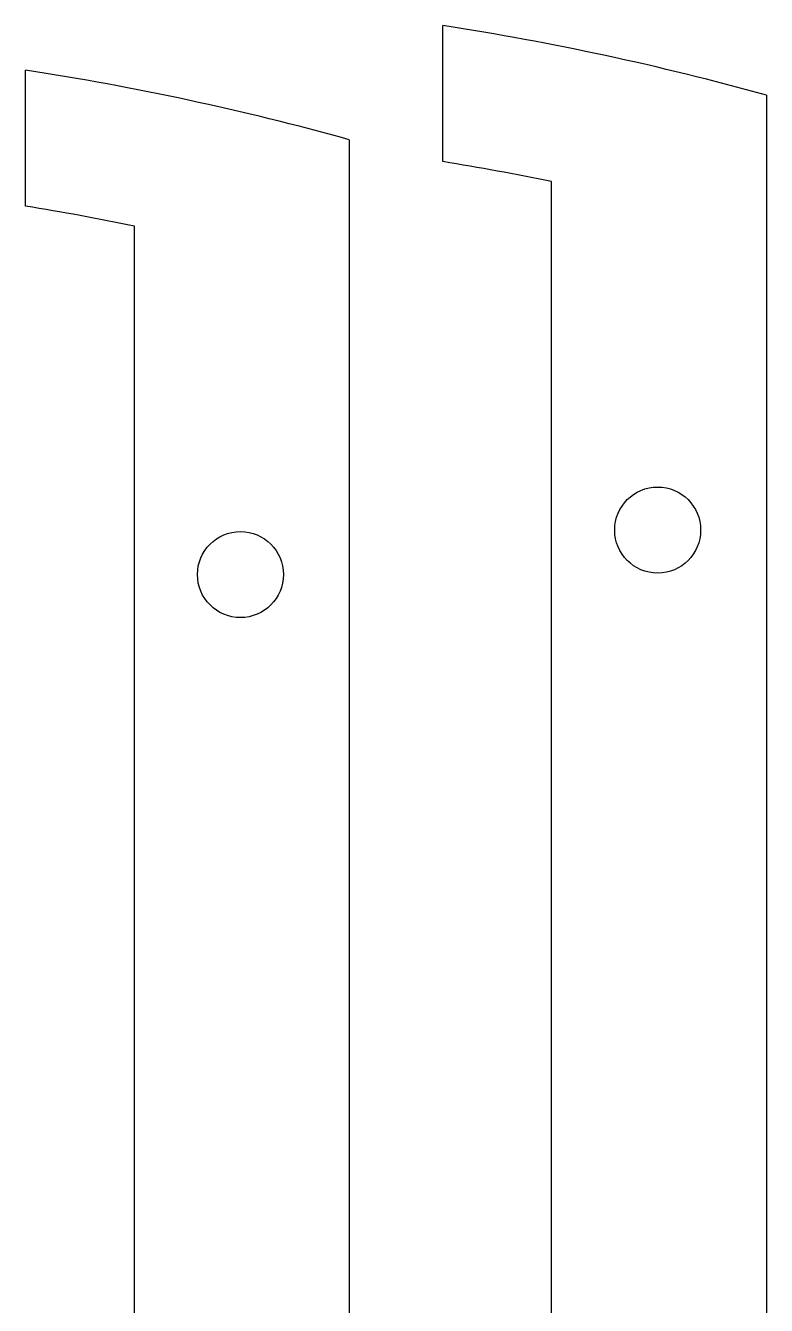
# Model space of a CAD drawing. Extents: x 228 to 279, y -33 to 176.
# Drawn here: x 250.91 to 278.5, y 128.63 to 176.26 of the extents above; entities that cross this region are included whole.
import ezdxf

# ---------------------------------------------------------------- set-up
doc = ezdxf.new("R2010")
doc.units = 0
doc.header["$LTSCALE"] = 12.7
doc.layers.add('VISIBLE', color=7, linetype='CONTINUOUS')

msp = doc.modelspace()

# ---------------------------------------------------------------- linework, layer by layer
at = {"layer": 'VISIBLE'}
for p, q in [((266.452, 171.198), (266.452, 176.261)), ((250.913, 169.541), (250.913, 174.603)), ((278.502, 173.671), (278.502, -28.697)), ((262.963, 172.014), (262.963, -30.354)), ((270.502, -25.483), (270.502, 170.456)), ((254.963, -27.14), (254.963, 168.799))]:
    msp.add_line(p, q, dxfattribs=at)
for centre in [(274.452, 157.487), (258.913, 155.83)]:
    msp.add_circle(centre, 1.6, dxfattribs=at)
for centre, radius, start, end in [((250.452, 72.487), 105, 74.50568, 81.23507), ((234.913, 70.83), 105, 74.50568, 81.23507), ((250.452, 72.487), 100, 78.4338, 80.7931), ((234.913, 70.83), 100, 78.4338, 80.7931)]:
    msp.add_arc(centre, radius, start, end, dxfattribs=at)

doc.saveas('drawing.dxf')
